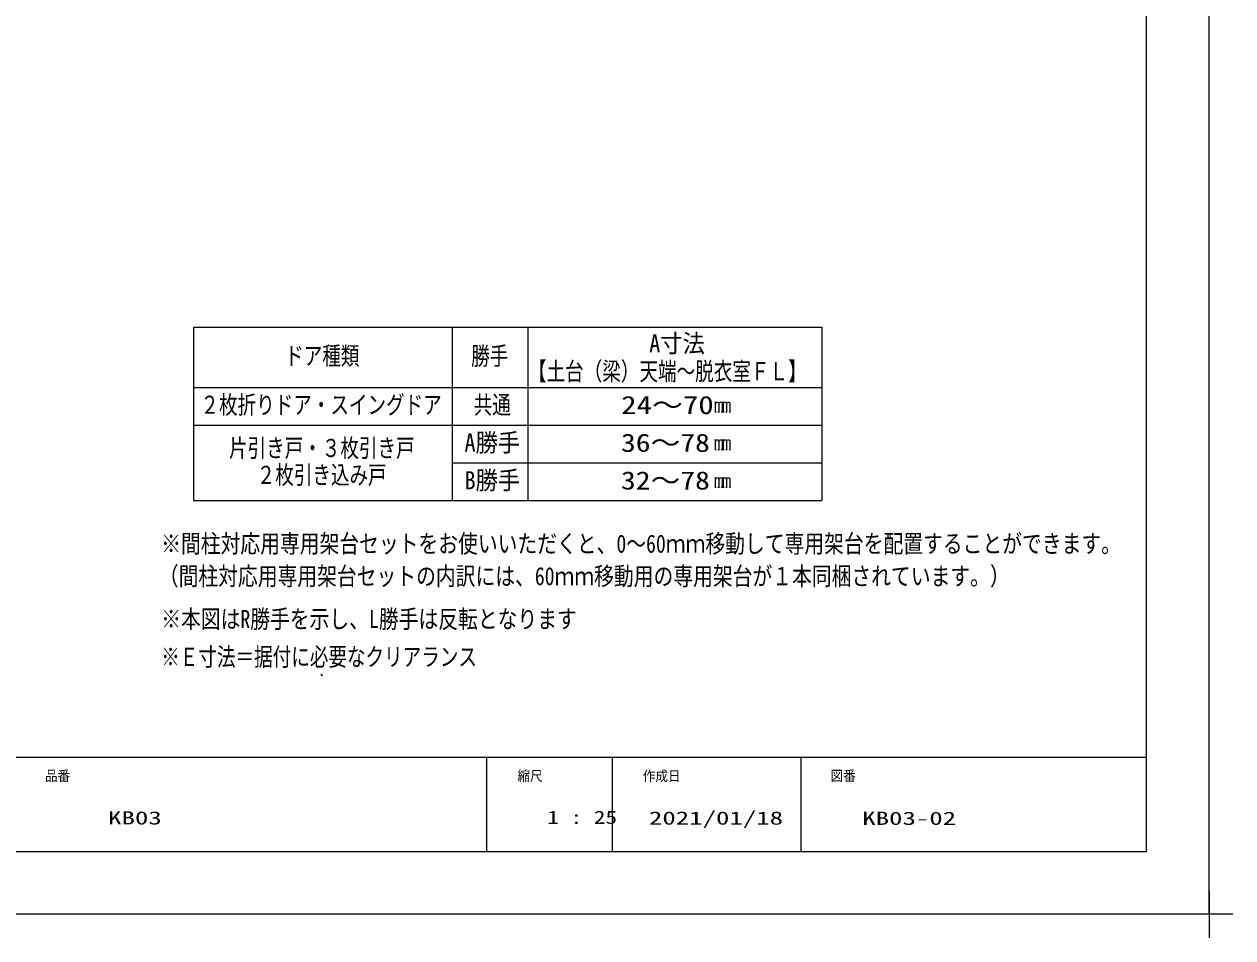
# Model space of a CAD drawing. Units: millimetres on the paper, scale 1:25. Extents: x -305 to 305, y -152 to 152.
# Drawn here: x -69.6 to 122.7, y -152.2 to -6.8 of the extents above; entities that cross this region are included whole.
import ezdxf
from ezdxf.enums import TextEntityAlignment as Align

# ---------------------------------------------------------------- set-up
doc = ezdxf.new("R2010")
doc.units = ezdxf.units.MM
doc.linetypes.add('LONG_DOUBLE_CHAIN', pattern=[21.8, 18, -1, 0.6, -0.6, 0.6, -1])
for name, color, linetype, lineweight in [('0-1_RV', 7, 'LONG_DOUBLE_CHAIN', 9), ('0-2_0', 7, 'Continuous', 9), ('0-3_S1', 7, 'Continuous', 9), ('0-4_1図面枠', 7, 'Continuous', 9), ('0-5_図面枠', 3, 'Continuous', 9), ('0-6_DEFPOINTS', 7, 'Continuous', 9)]:
    doc.layers.add(name, color=color, linetype=linetype, lineweight=lineweight)
doc.styles.add('ＭＳ ゴシック', font='')
doc.styles.get('ＭＳ ゴシック').set_extended_font_data('MS Gothic')

# ---------------------------------------------------------------- blocks, each defined once
blk = doc.blocks.new('KST876F')
at = {"layer": '0-2_0'}
for p, q in [((-0.3743, -0.2947), (-0.2947, -0.2947)), ((-0.2071, -0.2947), (-0.1274, -0.2947)), ((-0.0319, -0.2947), (0.0319, -0.2947)), ((0.0558, -0.2947), (0.1195, -0.2947)), ((0.2071, -0.2947), (0.2867, -0.2947)), ((0.3823, -0.2947), (0.4619, -0.2947))]:
    blk.add_line(p, q, dxfattribs=at)
for points in [[(-0.3345, -0.2947), (-0.3345, 0.215), (-0.3743, 0.215)], [(-0.3345, 0.1195), (-0.3186, 0.1752), (-0.2947, 0.1991), (-0.2628, 0.215), (-0.215, 0.215), (-0.1832, 0.1991), (-0.1673, 0.1752), (-0.1673, -0.2947)], [(-0.1673, 0.1195), (-0.1513, 0.1752), (-0.1274, 0.1991), (-0.0956, 0.215), (-0.0398, 0.215), (-0.008, 0.1991), (0.008, 0.1752), (0.008, -0.2947)], [(0.0796, -0.2947), (0.0796, 0.215), (0.0398, 0.215)], [(0.0796, 0.1195), (0.0956, 0.1752), (0.1195, 0.1991), (0.1513, 0.215), (0.1991, 0.215), (0.231, 0.1991), (0.2469, 0.1752), (0.2469, -0.2947)], [(0.2469, 0.1195), (0.2628, 0.1752), (0.2867, 0.1991), (0.3186, 0.215), (0.3743, 0.215), (0.4062, 0.1991), (0.4221, 0.1752), (0.4221, -0.2947)]]:
    blk.add_lwpolyline(points, dxfattribs=at)
blk = doc.blocks.new('グループ-6')
at = {"layer": '0-4_1図面枠'}
for p, q in [((4200, -2895), (4200, -3045)), ((4275, -2970), (4125, -2970))]:
    blk.add_line(p, q, dxfattribs=at)

msp = doc.modelspace()

# ---------------------------------------------------------------- linework, layer by layer
at = {"layer": '0-1_RV', "linetype": 'Continuous'}
for p, q in [((-42.676, -55.06), (57.324, -55.06)), ((-1.476, -55.06), (-1.476, -82.66)), ((10.524, -55.06), (10.524, -82.66)), ((57.324, -55.06), (57.324, -82.66)), ((-42.676, -64.66), (57.324, -64.66)), ((-42.676, -70.66), (57.324, -70.66)), ((-1.476, -76.66), (57.324, -76.66))]:
    msp.add_line(p, q, dxfattribs=at)
msp.add_lwpolyline([(-42.676, -55.06), (-42.676, -82.66), (57.324, -82.66)], dxfattribs=at)
at = {"layer": '0-2_0'}
for p, q in [((3.983, -123.498), (3.983, -138.498)), ((23.983, -123.498), (23.983, -138.498)), ((53.983, -123.498), (53.983, -138.498))]:
    msp.add_line(p, q, dxfattribs=at)
at = {"layer": '0-3_S1'}
msp.add_arc((-22.119, -110.263), 0.25, 180.00001, 264.10963, dxfattribs=at)
at = {"layer": '0-5_図面枠'}
msp.add_line((-291.017, -123.498), (108.983, -123.498), dxfattribs=at)
msp.add_lwpolyline([(-291.017, -138.498), (108.983, -138.498), (108.983, 138.502), (-291.017, 138.502)], close=True, dxfattribs=at)
at = {"layer": '0-6_DEFPOINTS'}
for q in [(118.983, 148.502), (-301.017, -148.498)]:
    msp.add_line((118.983, -148.498), q, dxfattribs=at)

# ---------------------------------------------------------------- block references
at = {"layer": '0-1_RV', "xscale": 3, "yscale": 3}
for p in [(41.424, -67.66), (41.424, -73.66), (41.424, -79.66)]:
    msp.add_blockref('KST876F', p, dxfattribs=at)
at = {"layer": '0-4_1図面枠', "xscale": 0.05, "yscale": 0.05}
msp.add_blockref('グループ-6', (-91.017, 0.002), dxfattribs=at)
msp.add_blockref('グループ-6', (-91.017, 0.002), dxfattribs=at)

# ---------------------------------------------------------------- texts
at = {"layer": '0-1_RV', "style": 'ＭＳ ゴシック'}
for s, height, width, p in [('A寸法', 2.889, 0.9, (29.865, -59.942)), ('ドア種類', 2.889, 0.75, (-28.071, -61.915)), ('勝手', 2.889, 0.75, (1.54, -61.937)), ('【土台（梁）天端～脱衣室ＦＬ】', 2.889, 0.75, (10.578, -64.382)), ('２枚折りドア・スイングドア', 2.886, 0.75, (-41.534, -69.715)), ('共通', 2.889, 0.75, (1.94, -69.715)), ('24～70', 2.886, 1.25, (25.401, -69.76)), ('片引き戸・３枚引き戸', 2.886, 0.75, (-36.992, -76.596)), ('A勝手', 2.889, 0.9, (0.465, -75.737)), ('36～78', 2.886, 1.2, (25.37, -75.765)), ('２枚引き込み戸', 2.886, 0.75, (-32.589, -80.874)), ('B勝手', 2.889, 0.9, (0.465, -81.737)), ('32～78', 2.886, 1.2, (25.37, -81.765)), ('※間柱対応用専用架台セットをお使いいただくと、0～60ｍｍ移動して専用架台を配置することができます。', 2.886, 0.8, (-47.79, -91.822)), ('（間柱対応用専用架台セットの内訳には、60ｍｍ移動用の専用架台が１本同梱されています。）', 2.886, 0.8, (-48.174, -96.993)), ('※本図はR勝手を示し、L勝手は反転となります', 2.886, 0.8, (-47.79, -103.816)), ('※Ｅ寸法＝据付に必要なクリアランス', 2.889, 0.75, (-47.79, -109.83))]:
    msp.add_text(s, height=height, dxfattribs=dict(at, width=width)).set_placement(p, align=Align.BOTTOM_LEFT)
at = {"layer": '0-4_1図面枠', "style": 'ＭＳ ゴシック'}
for s, height, width, p in [('品番', 1.628, 0.9, (-66.276, -127.759)), ('縮尺', 1.628, 0.9, (8.896, -127.769)), ('作成日', 1.628, 0.9, (28.857, -127.788)), ('図番', 1.628, 0.9, (58.732, -127.759)), ('KB03', 2.092, 1.5, (-56.239, -134.834)), ('1 : 25', 2.092, 1.3, (13.65, -134.738)), ('2021/01/18', 2.092, 1.5, (29.822, -134.861)), ('KB03-02', 2.092, 1.5, (63.761, -134.899))]:
    msp.add_text(s, height=height, dxfattribs=dict(at, width=width)).set_placement(p, align=Align.BOTTOM_LEFT)

doc.saveas('drawing.dxf')
